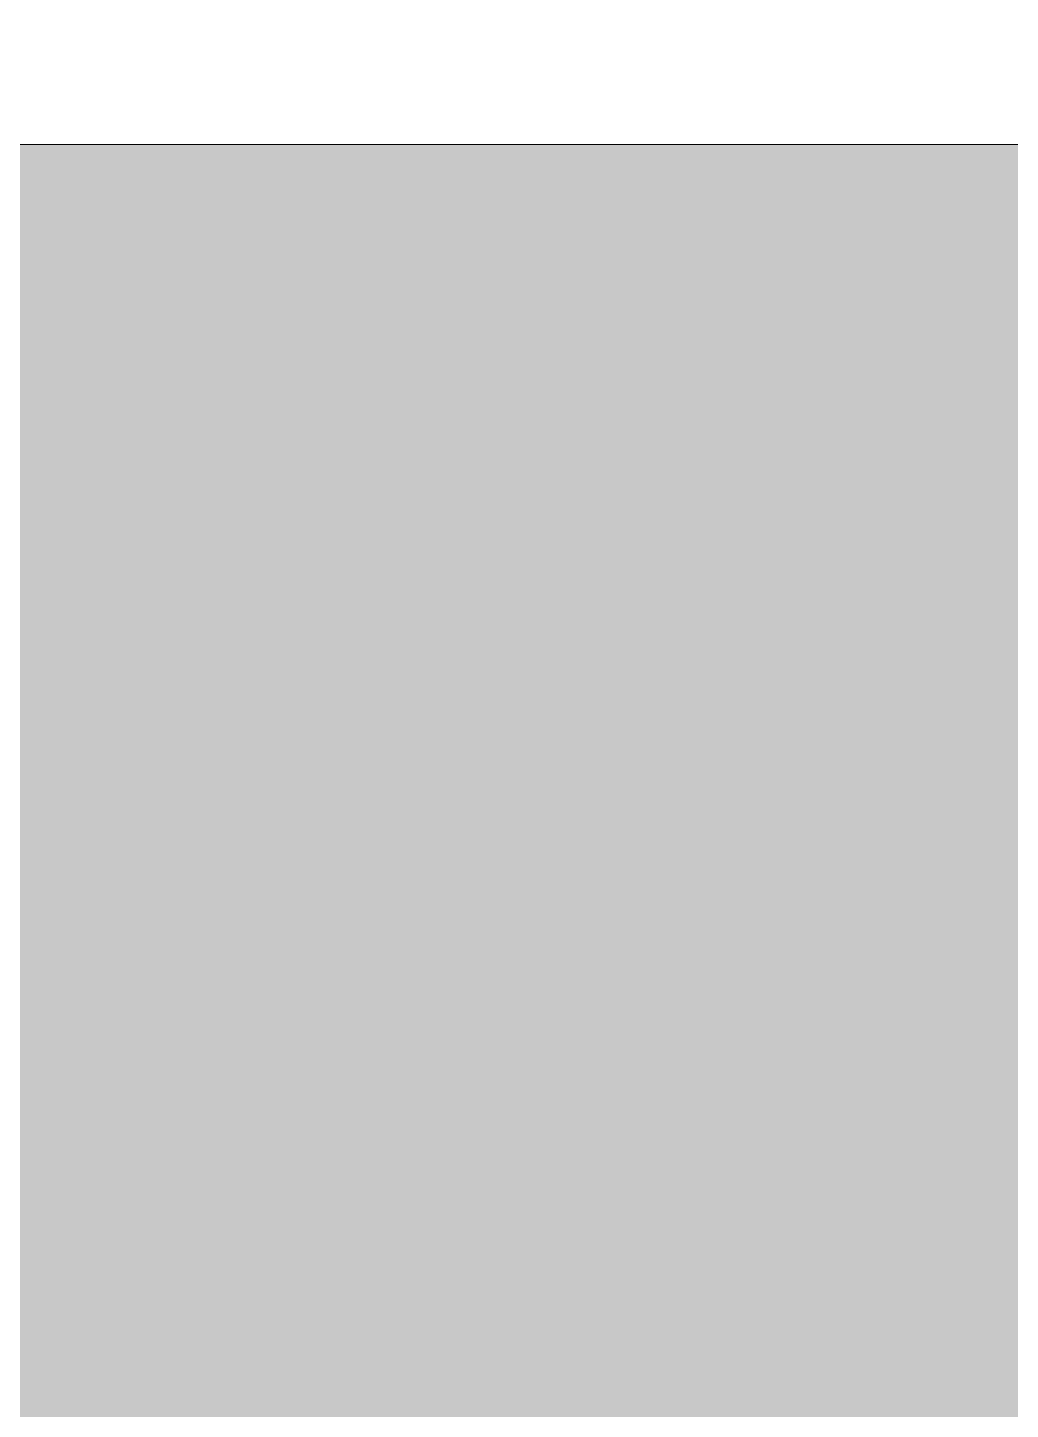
# Model space of a CAD drawing. Header units: millimetres. Extents: x 35787 to 244346, y -8553 to 29000.
# Drawn here: x 155727.1462 to 155727.2795, y 13524.8284 to 13525.0158 of the extents above; entities that cross this region are included whole.
import ezdxf

# ---------------------------------------------------------------- set-up
doc = ezdxf.new("R2010")
doc.units = ezdxf.units.MM
for name, color, linetype, lineweight, true_color in [('A-DOOR-3', 7, 'Continuous', 5, 0xaaaaaa), ('A-DOOR-4', 7, 'Continuous', 5, 0xe2e2e2), ('A-DOOR-FRAM-4', 7, 'Continuous', 5, 0xaaaaaa)]:
    doc.layers.add(name, color=color, linetype=linetype, lineweight=lineweight, true_color=true_color)
doc.layers.add('I-WALL-7', color=7, linetype='Continuous', lineweight=5)

# ---------------------------------------------------------------- blocks, each defined once
blk = doc.blocks.new('110_Дверь_СКБ_2Ст - Д-2 1450x2100h_Лестничная клетка EIS60-31891763-1_2_2_птичка')
at = {"layer": 'A-DOOR-4'}
blk.add_hatch(color=256, dxfattribs=at).paths.add_polyline_path([(697.5, 30), (697.5, -11), (712.5, -11), (712.5, 30)])
at = {"layer": 'A-DOOR-FRAM-4'}
blk.add_line((712.5, -11), (712.5, 30), dxfattribs=at)

msp = doc.modelspace()

# ---------------------------------------------------------------- hatches: boundary and pattern name
at = {"layer": 'I-WALL-7'}
h = msp.add_hatch(dxfattribs=at)
h.set_pattern_fill('FP_92', color=256, style=0, pattern_type=2)
h.set_pattern_definition([(45, (117336.4, 0), (-285.123, 285.123), []), (45, (117621.53, 0), (-285.123, 285.123), [504.031, -100.806, 16.764, -84.042])])
h.paths.add_polyline_path([(155727.40625, 11200.00001), (155727.40625, 12125.00001), (155606.40625, 12125.00001), (155606.40625, 11200.00001)])
h.paths.add_polyline_path([(155606.40625, 13525.00001), (155727.40625, 13525.00001), (155727.40625, 15200), (155606.40625, 15200), (155606.40625, 13550.00001)])

# ---------------------------------------------------------------- block references
at = {"layer": 'A-DOOR-3', "rotation": 89.99999999999991}
msp.add_blockref('110_Дверь_СКБ_2Ст - Д-2 1450x2100h_Лестничная клетка EIS60-31891763-1_2_2_птичка', (155716.40625, 12812.50001), dxfattribs=at)

doc.saveas('drawing.dxf')
